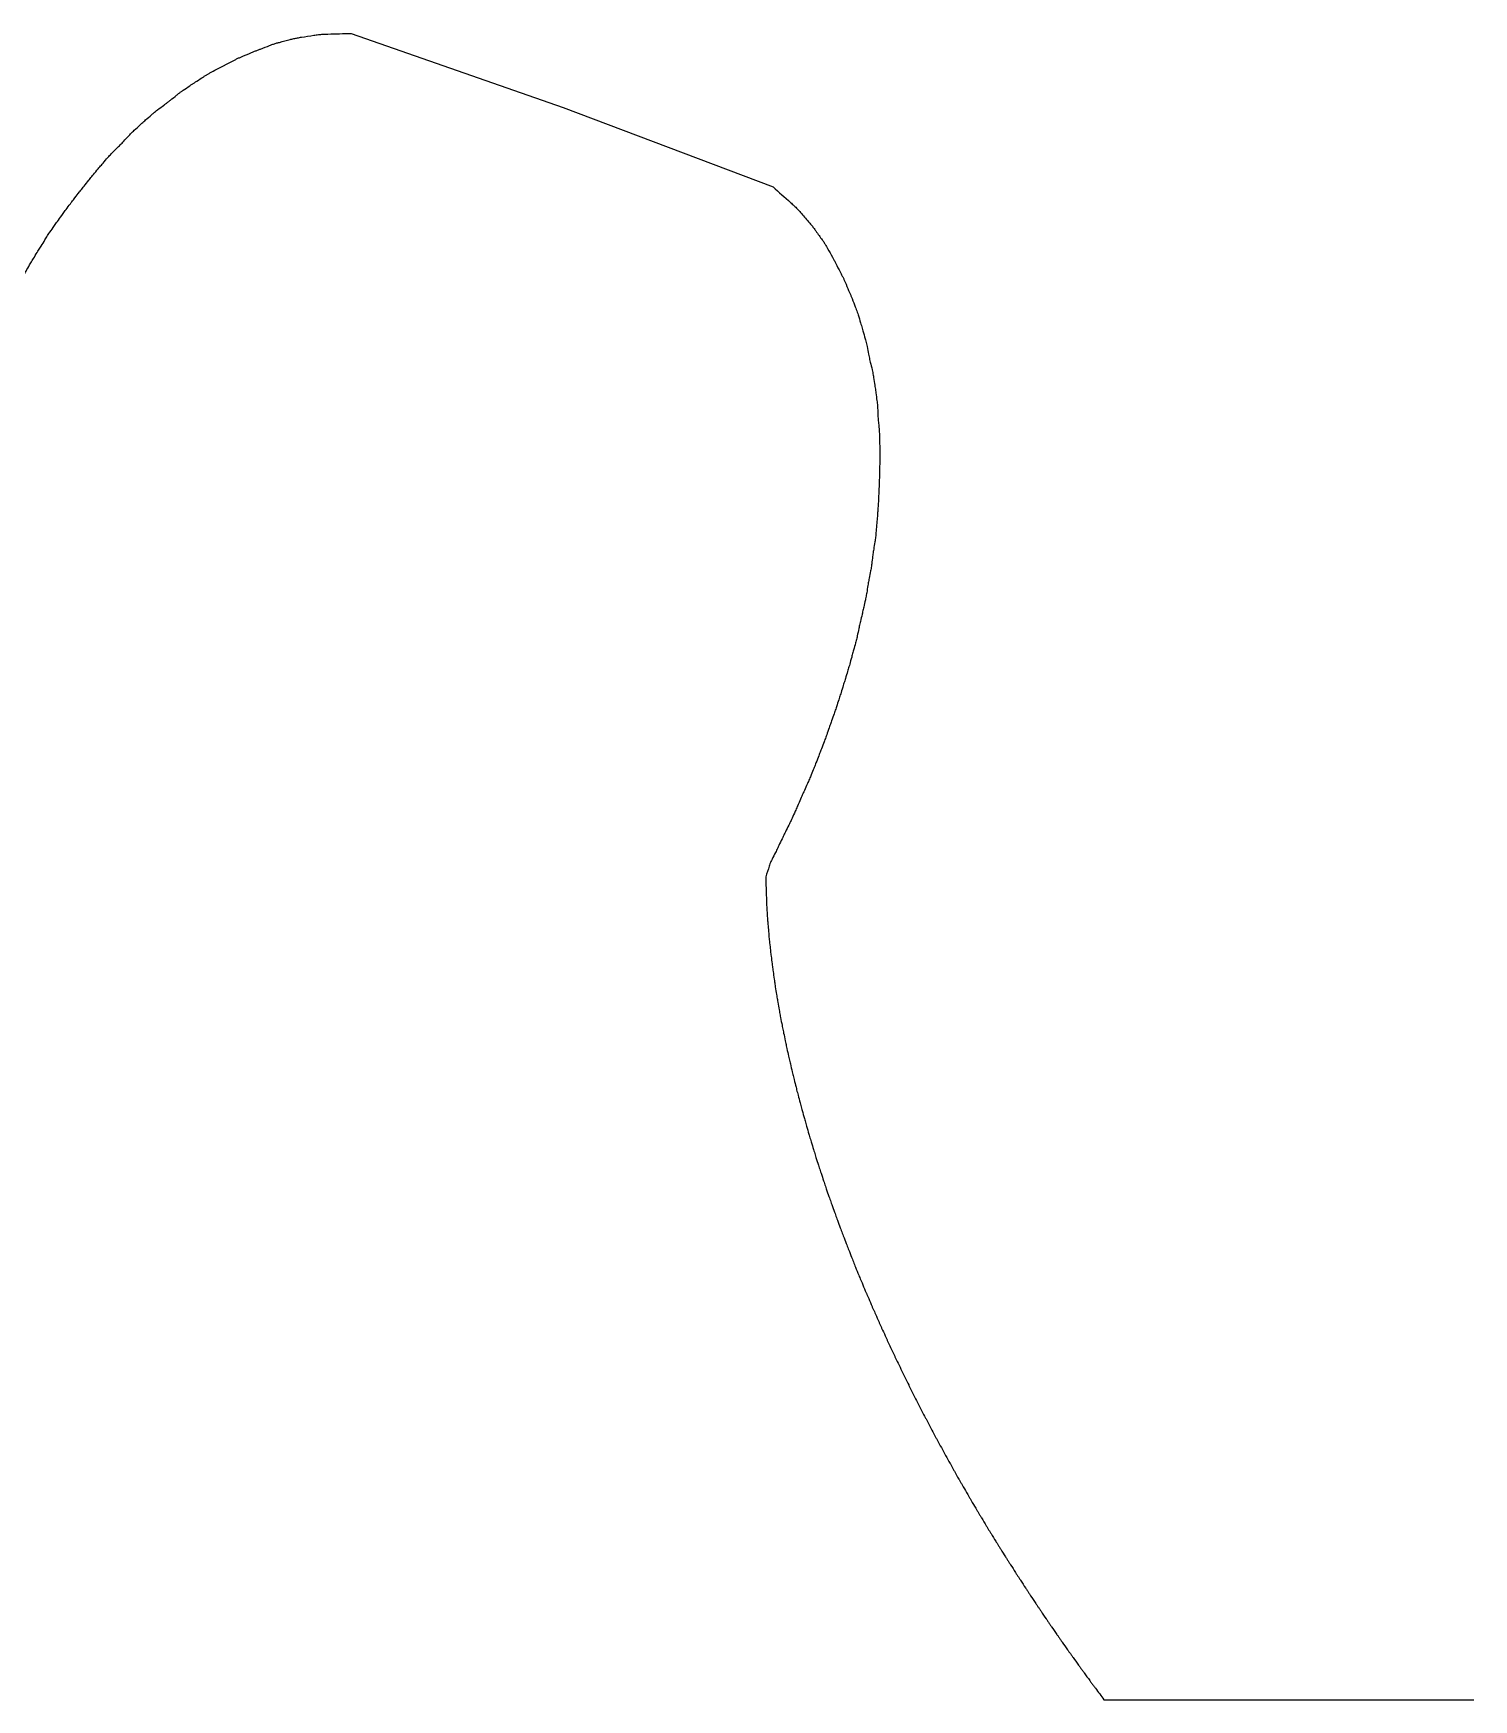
# Model space of a CAD drawing. Header units: millimetres. Extents: x -30 to 50.3, y -44.8 to 28.9.
# Drawn here: x -10.58 to 1.56, y -30.21 to -16.17 of the extents above; entities that cross this region are included whole.
import ezdxf

# ---------------------------------------------------------------- set-up
doc = ezdxf.new("R2010")
doc.units = ezdxf.units.MM

msp = doc.modelspace()

# ---------------------------------------------------------------- linework, layer by layer
at = {"color": 7, "linetype": 'Continuous', "lineweight": 25}
for p, q in [((-7.899, -16.173), (-6.114, -16.797)), ((-6.114, -16.797), (-4.345, -17.466)), ((-1.558, -30.21), (1.558, -30.21))]:
    msp.add_line(p, q, dxfattribs=at)
for points, knots in [([(-11.588, -20.664), (-11.576, -20.635), (-11.564, -20.606), (-11.553, -20.577), (-11.55, -20.571), (-11.545, -20.558), (-11.538, -20.538), (-11.535, -20.524), (-11.533, -20.517), (-11.528, -20.496), (-11.523, -20.475), (-11.518, -20.455), (-11.517, -20.448), (-11.513, -20.434), (-11.508, -20.413), (-11.504, -20.399), (-11.503, -20.392), (-11.497, -20.372), (-11.492, -20.351), (-11.487, -20.33), (-11.485, -20.323), (-11.482, -20.309), (-11.476, -20.289), (-11.473, -20.275), (-11.471, -20.268), (-11.466, -20.247), (-11.461, -20.226), (-11.456, -20.205), (-11.454, -20.199), (-11.451, -20.185), (-11.446, -20.164), (-11.442, -20.15), (-11.44, -20.143), (-11.434, -20.123), (-11.428, -20.103), (-11.423, -20.082), (-11.421, -20.075), (-11.417, -20.062), (-11.411, -20.041), (-11.407, -20.028), (-11.405, -20.021), (-11.399, -20.001), (-11.393, -19.98), (-11.387, -19.96), (-11.385, -19.953), (-11.381, -19.94), (-11.375, -19.919), (-11.371, -19.906), (-11.369, -19.899), (-11.364, -19.878), (-11.358, -19.858), (-11.352, -19.837), (-11.35, -19.831), (-11.346, -19.817), (-11.34, -19.797), (-11.336, -19.783), (-11.334, -19.777), (-11.327, -19.756), (-11.321, -19.736), (-11.314, -19.716), (-11.312, -19.71), (-11.308, -19.696), (-11.301, -19.676), (-11.297, -19.663), (-11.295, -19.656), (-11.288, -19.636), (-11.281, -19.617), (-11.274, -19.597), (-11.272, -19.59), (-11.268, -19.577), (-11.261, -19.557), (-11.256, -19.544), (-11.254, -19.537), (-11.247, -19.517), (-11.24, -19.497), (-11.233, -19.478), (-11.231, -19.471), (-11.226, -19.458), (-11.219, -19.438), (-11.214, -19.425), (-11.212, -19.419), (-11.204, -19.399), (-11.197, -19.379), (-11.19, -19.36), (-11.188, -19.353), (-11.183, -19.34), (-11.175, -19.32), (-11.17, -19.307), (-11.168, -19.301), (-11.161, -19.281), (-11.153, -19.262), (-11.146, -19.242), (-11.143, -19.236), (-11.138, -19.223), (-11.131, -19.203), (-11.125, -19.191), (-11.123, -19.184), (-11.115, -19.165), (-11.107, -19.145), (-11.1, -19.126), (-11.097, -19.119), (-11.092, -19.107), (-11.084, -19.087), (-11.079, -19.074), (-11.076, -19.068), (-11.068, -19.049), (-11.06, -19.03), (-11.052, -19.01), (-11.05, -19.004), (-11.044, -18.991), (-11.036, -18.972), (-11.031, -18.959), (-11.028, -18.953), (-11.02, -18.934), (-11.011, -18.915), (-11.003, -18.896), (-11.001, -18.889), (-10.995, -18.877), (-10.987, -18.858), (-10.981, -18.845), (-10.978, -18.839), (-10.97, -18.82), (-10.961, -18.801), (-10.953, -18.782), (-10.95, -18.776), (-10.944, -18.763), (-10.936, -18.744), (-10.93, -18.732), (-10.927, -18.725), (-10.918, -18.707), (-10.91, -18.688), (-10.901, -18.669), (-10.898, -18.663), (-10.892, -18.65), (-10.883, -18.632), (-10.876, -18.62), (-10.873, -18.613), (-10.863, -18.595), (-10.854, -18.577), (-10.844, -18.559), (-10.841, -18.553), (-10.834, -18.541), (-10.825, -18.522), (-10.819, -18.51), (-10.816, -18.504), (-10.806, -18.485), (-10.797, -18.467), (-10.788, -18.448), (-10.785, -18.442), (-10.778, -18.43), (-10.769, -18.411), (-10.763, -18.399), (-10.76, -18.393), (-10.75, -18.375), (-10.741, -18.356), (-10.731, -18.338), (-10.728, -18.332), (-10.722, -18.32), (-10.712, -18.302), (-10.704, -18.29), (-10.701, -18.284), (-10.69, -18.266), (-10.68, -18.249), (-10.669, -18.231), (-10.666, -18.225), (-10.659, -18.213), (-10.648, -18.195), (-10.642, -18.183), (-10.638, -18.177), (-10.628, -18.159), (-10.618, -18.141), (-10.608, -18.123), (-10.605, -18.117), (-10.598, -18.105), (-10.587, -18.088), (-10.58, -18.076), (-10.576, -18.07), (-10.565, -18.053), (-10.554, -18.036), (-10.543, -18.018), (-10.539, -18.012), (-10.532, -18.001), (-10.521, -17.983), (-10.514, -17.972), (-10.51, -17.966), (-10.5, -17.948), (-10.489, -17.93), (-10.478, -17.913), (-10.475, -17.907), (-10.468, -17.895), (-10.457, -17.877), (-10.449, -17.866), (-10.445, -17.86), (-10.433, -17.843), (-10.421, -17.826), (-10.409, -17.809), (-10.406, -17.804), (-10.398, -17.792), (-10.386, -17.775), (-10.378, -17.764), (-10.374, -17.759), (-10.362, -17.742), (-10.35, -17.725), (-10.337, -17.708), (-10.333, -17.703), (-10.325, -17.691), (-10.313, -17.675), (-10.305, -17.664), (-10.301, -17.658), (-10.288, -17.641), (-10.276, -17.625), (-10.264, -17.608), (-10.259, -17.602), (-10.251, -17.591), (-10.239, -17.575), (-10.23, -17.564), (-10.226, -17.558), (-10.213, -17.542), (-10.2, -17.525), (-10.188, -17.509), (-10.183, -17.504), (-10.175, -17.493), (-10.162, -17.476), (-10.153, -17.465), (-10.149, -17.46), (-10.136, -17.444), (-10.123, -17.427), (-10.11, -17.411), (-10.105, -17.406), (-10.097, -17.395), (-10.084, -17.379), (-10.075, -17.368), (-10.07, -17.363), (-10.057, -17.347), (-10.043, -17.33), (-10.03, -17.314), (-10.026, -17.309), (-10.017, -17.298), (-10.003, -17.282), (-9.994, -17.272), (-9.989, -17.266), (-9.976, -17.25), (-9.962, -17.235), (-9.948, -17.219), (-9.944, -17.213), (-9.934, -17.203), (-9.92, -17.187), (-9.91, -17.177), (-9.905, -17.172), (-9.89, -17.157), (-9.875, -17.142), (-9.859, -17.127), (-9.854, -17.122), (-9.844, -17.112), (-9.829, -17.097), (-9.82, -17.086), (-9.815, -17.081), (-9.801, -17.066), (-9.786, -17.05), (-9.772, -17.035), (-9.767, -17.03), (-9.757, -17.019), (-9.742, -17.004), (-9.731, -16.994), (-9.726, -16.99), (-9.71, -16.975), (-9.694, -16.96), (-9.678, -16.946), (-9.673, -16.941), (-9.662, -16.931), (-9.646, -16.916), (-9.635, -16.907), (-9.63, -16.902), (-9.613, -16.888), (-9.597, -16.873), (-9.581, -16.859), (-9.575, -16.854), (-9.564, -16.844), (-9.547, -16.83), (-9.535, -16.821), (-9.529, -16.817), (-9.511, -16.804), (-9.493, -16.79), (-9.475, -16.777), (-9.469, -16.772), (-9.457, -16.763), (-9.439, -16.75), (-9.427, -16.74), (-9.422, -16.735), (-9.404, -16.722), (-9.387, -16.708), (-9.37, -16.694), (-9.364, -16.689), (-9.352, -16.68), (-9.334, -16.666), (-9.321, -16.658), (-9.315, -16.653), (-9.296, -16.64), (-9.277, -16.627), (-9.258, -16.614), (-9.251, -16.61), (-9.239, -16.601), (-9.219, -16.589), (-9.206, -16.58), (-9.2, -16.576), (-9.18, -16.563), (-9.16, -16.551), (-9.141, -16.538), (-9.134, -16.534), (-9.121, -16.525), (-9.1, -16.513), (-9.086, -16.505), (-9.079, -16.501), (-9.057, -16.49), (-9.036, -16.478), (-9.014, -16.466), (-9.007, -16.462), (-8.992, -16.455), (-8.97, -16.443), (-8.955, -16.436), (-8.948, -16.432), (-8.926, -16.421), (-8.903, -16.409), (-8.881, -16.398), (-8.873, -16.394), (-8.858, -16.386), (-8.835, -16.375), (-8.819, -16.369), (-8.811, -16.365), (-8.786, -16.355), (-8.762, -16.345), (-8.737, -16.335), (-8.729, -16.331), (-8.712, -16.324), (-8.687, -16.314), (-8.67, -16.308), (-8.662, -16.305), (-8.637, -16.295), (-8.611, -16.285), (-8.586, -16.275), (-8.577, -16.272), (-8.559, -16.265), (-8.531, -16.256), (-8.512, -16.251), (-8.503, -16.249), (-8.473, -16.241), (-8.443, -16.233), (-8.414, -16.225), (-8.403, -16.223), (-8.382, -16.217), (-8.35, -16.211), (-8.328, -16.207), (-8.317, -16.205), (-8.283, -16.2), (-8.248, -16.194), (-8.214, -16.189), (-8.201, -16.187), (-8.175, -16.183), (-8.135, -16.18), (-8.109, -16.179), (-8.096, -16.179), (-8.03, -16.177), (-7.965, -16.175), (-7.899, -16.173)], [0, 0, 0, 0, 0.015023, 0.015023, 0.015023, 0.018404, 0.021784, 0.025165, 0.025165, 0.025165, 0.035491, 0.035491, 0.035491, 0.038927, 0.042364, 0.0458, 0.0458, 0.0458, 0.056094, 0.056094, 0.056094, 0.059531, 0.062968, 0.066406, 0.066406, 0.066406, 0.076734, 0.076734, 0.076734, 0.080161, 0.083588, 0.087015, 0.087015, 0.087015, 0.097251, 0.097251, 0.097251, 0.100658, 0.104066, 0.107473, 0.107473, 0.107473, 0.11768, 0.11768, 0.11768, 0.121089, 0.124498, 0.127907, 0.127907, 0.127907, 0.138153, 0.138153, 0.138153, 0.141552, 0.144952, 0.148352, 0.148352, 0.148352, 0.158508, 0.158508, 0.158508, 0.161889, 0.16527, 0.168651, 0.168651, 0.168651, 0.178782, 0.178782, 0.178782, 0.182155, 0.185528, 0.188901, 0.188901, 0.188901, 0.199008, 0.199008, 0.199008, 0.202373, 0.205738, 0.209104, 0.209104, 0.209104, 0.219188, 0.219188, 0.219188, 0.222546, 0.225904, 0.229262, 0.229262, 0.229262, 0.239325, 0.239325, 0.239325, 0.242676, 0.246028, 0.249379, 0.249379, 0.249379, 0.259422, 0.259422, 0.259422, 0.262767, 0.266112, 0.269457, 0.269457, 0.269457, 0.279482, 0.279482, 0.279482, 0.282821, 0.28616, 0.289499, 0.289499, 0.289499, 0.299508, 0.299508, 0.299508, 0.302841, 0.306175, 0.309509, 0.309509, 0.309509, 0.319502, 0.319502, 0.319502, 0.322831, 0.32616, 0.329489, 0.329489, 0.329489, 0.339469, 0.339469, 0.339469, 0.342789, 0.346108, 0.349427, 0.349427, 0.349427, 0.359371, 0.359371, 0.359371, 0.362687, 0.366004, 0.36932, 0.36932, 0.36932, 0.379278, 0.379278, 0.379278, 0.382595, 0.385913, 0.389231, 0.389231, 0.389231, 0.39918, 0.39918, 0.39918, 0.402493, 0.405806, 0.409119, 0.409119, 0.409119, 0.419055, 0.419055, 0.419055, 0.422368, 0.42568, 0.428992, 0.428992, 0.428992, 0.438931, 0.438931, 0.438931, 0.442243, 0.445555, 0.448868, 0.448868, 0.448868, 0.458813, 0.458813, 0.458813, 0.462126, 0.465439, 0.468753, 0.468753, 0.468753, 0.47869, 0.47869, 0.47869, 0.482005, 0.48532, 0.488635, 0.488635, 0.488635, 0.498601, 0.498601, 0.498601, 0.501925, 0.505249, 0.508573, 0.508573, 0.508573, 0.518554, 0.518554, 0.518554, 0.521884, 0.525214, 0.528544, 0.528544, 0.528544, 0.538543, 0.538543, 0.538543, 0.54188, 0.545217, 0.548554, 0.548554, 0.548554, 0.558576, 0.558576, 0.558576, 0.561922, 0.565267, 0.568612, 0.568612, 0.568612, 0.578661, 0.578661, 0.578661, 0.582015, 0.58537, 0.588725, 0.588725, 0.588725, 0.598804, 0.598804, 0.598804, 0.60217, 0.605535, 0.608901, 0.608901, 0.608901, 0.619015, 0.619015, 0.619015, 0.622415, 0.625815, 0.629214, 0.629214, 0.629214, 0.639513, 0.639513, 0.639513, 0.642929, 0.646345, 0.649762, 0.649762, 0.649762, 0.659964, 0.659964, 0.659964, 0.663401, 0.666837, 0.670273, 0.670273, 0.670273, 0.680705, 0.680705, 0.680705, 0.684195, 0.687685, 0.691175, 0.691175, 0.691175, 0.701687, 0.701687, 0.701687, 0.705245, 0.708804, 0.712362, 0.712362, 0.712362, 0.723219, 0.723219, 0.723219, 0.726812, 0.730405, 0.733998, 0.733998, 0.733998, 0.744702, 0.744702, 0.744702, 0.748335, 0.751969, 0.755602, 0.755602, 0.755602, 0.766718, 0.766718, 0.766718, 0.770448, 0.774179, 0.777909, 0.777909, 0.777909, 0.789177, 0.789177, 0.789177, 0.793025, 0.796873, 0.800721, 0.800721, 0.800721, 0.812557, 0.812557, 0.812557, 0.816541, 0.820524, 0.824508, 0.824508, 0.824508, 0.836573, 0.836573, 0.836573, 0.840718, 0.844863, 0.849009, 0.849009, 0.849009, 0.861832, 0.861832, 0.861832, 0.866161, 0.870491, 0.87482, 0.87482, 0.87482, 0.887977, 0.887977, 0.887977, 0.892629, 0.897281, 0.901933, 0.901933, 0.901933, 0.916731, 0.916731, 0.916731, 0.921999, 0.927267, 0.932535, 0.932535, 0.932535, 0.94938, 0.94938, 0.94938, 0.955694, 0.962008, 0.968322, 0.968322, 0.968322, 1, 1, 1, 1]), ([(-4.345, -17.466), (-4.296, -17.51), (-4.246, -17.554), (-4.197, -17.598), (-4.188, -17.606), (-4.168, -17.624), (-4.14, -17.651), (-4.122, -17.671), (-4.114, -17.681), (-4.091, -17.707), (-4.068, -17.734), (-4.045, -17.76), (-4.038, -17.769), (-4.024, -17.785), (-4.003, -17.811), (-3.991, -17.829), (-3.984, -17.838), (-3.966, -17.863), (-3.949, -17.888), (-3.931, -17.913), (-3.925, -17.921), (-3.914, -17.936), (-3.899, -17.961), (-3.889, -17.978), (-3.885, -17.986), (-3.871, -18.01), (-3.858, -18.034), (-3.845, -18.058), (-3.841, -18.066), (-3.832, -18.082), (-3.819, -18.105), (-3.811, -18.121), (-3.807, -18.129), (-3.795, -18.153), (-3.782, -18.177), (-3.77, -18.2), (-3.766, -18.208), (-3.758, -18.223), (-3.747, -18.246), (-3.74, -18.262), (-3.737, -18.27), (-3.727, -18.293), (-3.717, -18.316), (-3.708, -18.339), (-3.704, -18.347), (-3.698, -18.362), (-3.688, -18.385), (-3.682, -18.4), (-3.679, -18.408), (-3.67, -18.431), (-3.661, -18.454), (-3.652, -18.477), (-3.649, -18.484), (-3.643, -18.499), (-3.635, -18.521), (-3.63, -18.537), (-3.628, -18.544), (-3.621, -18.567), (-3.614, -18.589), (-3.607, -18.611), (-3.605, -18.619), (-3.601, -18.634), (-3.594, -18.656), (-3.59, -18.671), (-3.588, -18.678), (-3.581, -18.7), (-3.575, -18.723), (-3.569, -18.745), (-3.567, -18.752), (-3.563, -18.767), (-3.557, -18.789), (-3.554, -18.803), (-3.553, -18.811), (-3.549, -18.833), (-3.544, -18.854), (-3.54, -18.876), (-3.539, -18.884), (-3.536, -18.898), (-3.531, -18.92), (-3.527, -18.935), (-3.526, -18.942), (-3.521, -18.964), (-3.515, -18.986), (-3.51, -19.008), (-3.509, -19.015), (-3.505, -19.029), (-3.501, -19.051), (-3.499, -19.066), (-3.498, -19.073), (-3.494, -19.094), (-3.491, -19.116), (-3.488, -19.138), (-3.487, -19.145), (-3.484, -19.159), (-3.481, -19.181), (-3.479, -19.195), (-3.479, -19.202), (-3.476, -19.224), (-3.473, -19.245), (-3.47, -19.267), (-3.469, -19.274), (-3.467, -19.288), (-3.465, -19.309), (-3.465, -19.323), (-3.464, -19.33), (-3.463, -19.352), (-3.462, -19.373), (-3.461, -19.394), (-3.461, -19.401), (-3.46, -19.415), (-3.458, -19.436), (-3.457, -19.451), (-3.456, -19.458), (-3.454, -19.479), (-3.452, -19.5), (-3.451, -19.521), (-3.45, -19.528), (-3.449, -19.543), (-3.448, -19.564), (-3.447, -19.578), (-3.447, -19.585), (-3.447, -19.606), (-3.447, -19.627), (-3.446, -19.648), (-3.446, -19.655), (-3.446, -19.669), (-3.446, -19.69), (-3.446, -19.704), (-3.446, -19.711), (-3.446, -19.732), (-3.446, -19.753), (-3.446, -19.773), (-3.446, -19.78), (-3.446, -19.794), (-3.447, -19.815), (-3.447, -19.829), (-3.447, -19.836), (-3.448, -19.857), (-3.448, -19.878), (-3.448, -19.899), (-3.449, -19.906), (-3.449, -19.92), (-3.45, -19.94), (-3.45, -19.954), (-3.45, -19.961), (-3.451, -19.982), (-3.452, -20.003), (-3.453, -20.024), (-3.453, -20.03), (-3.454, -20.044), (-3.455, -20.065), (-3.456, -20.079), (-3.456, -20.086), (-3.457, -20.107), (-3.458, -20.127), (-3.46, -20.148), (-3.46, -20.155), (-3.461, -20.169), (-3.462, -20.189), (-3.463, -20.203), (-3.464, -20.21), (-3.465, -20.231), (-3.467, -20.251), (-3.468, -20.272), (-3.469, -20.279), (-3.47, -20.293), (-3.472, -20.313), (-3.473, -20.327), (-3.474, -20.334), (-3.475, -20.354), (-3.477, -20.375), (-3.479, -20.396), (-3.48, -20.403), (-3.481, -20.416), (-3.484, -20.437), (-3.486, -20.45), (-3.487, -20.457), (-3.49, -20.477), (-3.494, -20.498), (-3.497, -20.518), (-3.498, -20.525), (-3.5, -20.539), (-3.503, -20.559), (-3.505, -20.573), (-3.506, -20.579), (-3.508, -20.6), (-3.511, -20.62), (-3.513, -20.641), (-3.514, -20.648), (-3.516, -20.661), (-3.519, -20.682), (-3.522, -20.695), (-3.523, -20.702), (-3.527, -20.722), (-3.531, -20.743), (-3.535, -20.763), (-3.536, -20.77), (-3.539, -20.783), (-3.542, -20.803), (-3.544, -20.817), (-3.546, -20.824), (-3.549, -20.844), (-3.552, -20.864), (-3.555, -20.885), (-3.556, -20.892), (-3.559, -20.905), (-3.563, -20.925), (-3.566, -20.939), (-3.567, -20.946), (-3.572, -20.966), (-3.576, -20.986), (-3.581, -21.006), (-3.582, -21.013), (-3.585, -21.026), (-3.59, -21.046), (-3.593, -21.06), (-3.594, -21.066), (-3.599, -21.087), (-3.604, -21.107), (-3.609, -21.127), (-3.61, -21.133), (-3.614, -21.147), (-3.618, -21.167), (-3.621, -21.181), (-3.622, -21.187), (-3.627, -21.207), (-3.631, -21.228), (-3.635, -21.248), (-3.637, -21.255), (-3.639, -21.268), (-3.644, -21.288), (-3.648, -21.301), (-3.65, -21.308), (-3.655, -21.328), (-3.66, -21.348), (-3.666, -21.368), (-3.668, -21.375), (-3.671, -21.388), (-3.677, -21.408), (-3.681, -21.421), (-3.682, -21.428), (-3.688, -21.448), (-3.694, -21.468), (-3.699, -21.488), (-3.701, -21.495), (-3.705, -21.508), (-3.711, -21.528), (-3.715, -21.541), (-3.717, -21.548), (-3.723, -21.568), (-3.729, -21.588), (-3.735, -21.607), (-3.737, -21.614), (-3.741, -21.627), (-3.747, -21.647), (-3.751, -21.66), (-3.753, -21.667), (-3.759, -21.687), (-3.766, -21.707), (-3.772, -21.727), (-3.774, -21.733), (-3.778, -21.746), (-3.785, -21.766), (-3.789, -21.779), (-3.791, -21.786), (-3.798, -21.806), (-3.804, -21.826), (-3.811, -21.845), (-3.813, -21.852), (-3.817, -21.865), (-3.824, -21.885), (-3.828, -21.898), (-3.831, -21.905), (-3.838, -21.924), (-3.844, -21.944), (-3.851, -21.964), (-3.853, -21.971), (-3.858, -21.984), (-3.865, -22.003), (-3.87, -22.017), (-3.872, -22.023), (-3.879, -22.043), (-3.886, -22.063), (-3.893, -22.082), (-3.896, -22.089), (-3.9, -22.102), (-3.908, -22.122), (-3.913, -22.135), (-3.915, -22.141), (-3.922, -22.161), (-3.93, -22.18), (-3.937, -22.2), (-3.94, -22.207), (-3.945, -22.22), (-3.952, -22.239), (-3.957, -22.252), (-3.96, -22.259), (-3.967, -22.279), (-3.975, -22.298), (-3.983, -22.318), (-3.985, -22.324), (-3.99, -22.337), (-3.998, -22.357), (-4.003, -22.37), (-4.006, -22.376), (-4.014, -22.396), (-4.022, -22.415), (-4.03, -22.435), (-4.033, -22.442), (-4.038, -22.455), (-4.046, -22.474), (-4.052, -22.487), (-4.055, -22.493), (-4.064, -22.513), (-4.072, -22.532), (-4.081, -22.551), (-4.084, -22.558), (-4.09, -22.571), (-4.099, -22.59), (-4.104, -22.603), (-4.107, -22.61), (-4.116, -22.629), (-4.124, -22.649), (-4.132, -22.668), (-4.135, -22.674), (-4.141, -22.687), (-4.15, -22.707), (-4.155, -22.72), (-4.158, -22.726), (-4.167, -22.746), (-4.176, -22.765), (-4.185, -22.784), (-4.187, -22.791), (-4.193, -22.804), (-4.202, -22.823), (-4.209, -22.836), (-4.212, -22.842), (-4.221, -22.861), (-4.231, -22.881), (-4.24, -22.9), (-4.244, -22.906), (-4.25, -22.919), (-4.259, -22.938), (-4.265, -22.951), (-4.269, -22.957), (-4.278, -22.977), (-4.287, -22.996), (-4.296, -23.015), (-4.299, -23.022), (-4.306, -23.035), (-4.315, -23.054), (-4.321, -23.067), (-4.325, -23.073), (-4.334, -23.092), (-4.344, -23.111), (-4.353, -23.13), (-4.356, -23.137), (-4.363, -23.149), (-4.371, -23.169), (-4.375, -23.182), (-4.377, -23.189), (-4.387, -23.219), (-4.396, -23.248), (-4.406, -23.278)], [0, 0, 0, 0, 0.031678, 0.031678, 0.031678, 0.037992, 0.044306, 0.05062, 0.05062, 0.05062, 0.067465, 0.067465, 0.067465, 0.072733, 0.078001, 0.083269, 0.083269, 0.083269, 0.098067, 0.098067, 0.098067, 0.102719, 0.107371, 0.112023, 0.112023, 0.112023, 0.12518, 0.12518, 0.12518, 0.129509, 0.133839, 0.138168, 0.138168, 0.138168, 0.150991, 0.150991, 0.150991, 0.155137, 0.159282, 0.163427, 0.163427, 0.163427, 0.175492, 0.175492, 0.175492, 0.179476, 0.183459, 0.187443, 0.187443, 0.187443, 0.199279, 0.199279, 0.199279, 0.203127, 0.206975, 0.210823, 0.210823, 0.210823, 0.222091, 0.222091, 0.222091, 0.225821, 0.229552, 0.233282, 0.233282, 0.233282, 0.244398, 0.244398, 0.244398, 0.248031, 0.251665, 0.255298, 0.255298, 0.255298, 0.266002, 0.266002, 0.266002, 0.269595, 0.273188, 0.276781, 0.276781, 0.276781, 0.287638, 0.287638, 0.287638, 0.291196, 0.294755, 0.298313, 0.298313, 0.298313, 0.308825, 0.308825, 0.308825, 0.312315, 0.315805, 0.319295, 0.319295, 0.319295, 0.329727, 0.329727, 0.329727, 0.333163, 0.336599, 0.340036, 0.340036, 0.340036, 0.350238, 0.350238, 0.350238, 0.353655, 0.357071, 0.360487, 0.360487, 0.360487, 0.370786, 0.370786, 0.370786, 0.374185, 0.377585, 0.380985, 0.380985, 0.380985, 0.391099, 0.391099, 0.391099, 0.394465, 0.39783, 0.401196, 0.401196, 0.401196, 0.411275, 0.411275, 0.411275, 0.41463, 0.417985, 0.421339, 0.421339, 0.421339, 0.431388, 0.431388, 0.431388, 0.434733, 0.438078, 0.441424, 0.441424, 0.441424, 0.451446, 0.451446, 0.451446, 0.454783, 0.45812, 0.461457, 0.461457, 0.461457, 0.471456, 0.471456, 0.471456, 0.474786, 0.478116, 0.481446, 0.481446, 0.481446, 0.491427, 0.491427, 0.491427, 0.494751, 0.498075, 0.501399, 0.501399, 0.501399, 0.511365, 0.511365, 0.511365, 0.51468, 0.517995, 0.52131, 0.52131, 0.52131, 0.531247, 0.531247, 0.531247, 0.534561, 0.537874, 0.541187, 0.541187, 0.541187, 0.551132, 0.551132, 0.551132, 0.554445, 0.557757, 0.561069, 0.561069, 0.561069, 0.571008, 0.571008, 0.571008, 0.57432, 0.577632, 0.580945, 0.580945, 0.580945, 0.590881, 0.590881, 0.590881, 0.594194, 0.597507, 0.60082, 0.60082, 0.60082, 0.610769, 0.610769, 0.610769, 0.614087, 0.617405, 0.620722, 0.620722, 0.620722, 0.63068, 0.63068, 0.63068, 0.633996, 0.637313, 0.640629, 0.640629, 0.640629, 0.650573, 0.650573, 0.650573, 0.653892, 0.657211, 0.660531, 0.660531, 0.660531, 0.670511, 0.670511, 0.670511, 0.67384, 0.677169, 0.680498, 0.680498, 0.680498, 0.690491, 0.690491, 0.690491, 0.693825, 0.697159, 0.700492, 0.700492, 0.700492, 0.710501, 0.710501, 0.710501, 0.71384, 0.717179, 0.720518, 0.720518, 0.720518, 0.730543, 0.730543, 0.730543, 0.733888, 0.737233, 0.740578, 0.740578, 0.740578, 0.750621, 0.750621, 0.750621, 0.753972, 0.757324, 0.760675, 0.760675, 0.760675, 0.770738, 0.770738, 0.770738, 0.774096, 0.777454, 0.780812, 0.780812, 0.780812, 0.790896, 0.790896, 0.790896, 0.794262, 0.797627, 0.800992, 0.800992, 0.800992, 0.811099, 0.811099, 0.811099, 0.814472, 0.817845, 0.821218, 0.821218, 0.821218, 0.831349, 0.831349, 0.831349, 0.83473, 0.838111, 0.841492, 0.841492, 0.841492, 0.851648, 0.851648, 0.851648, 0.855048, 0.858448, 0.861847, 0.861847, 0.861847, 0.872093, 0.872093, 0.872093, 0.875502, 0.878911, 0.88232, 0.88232, 0.88232, 0.892527, 0.892527, 0.892527, 0.895934, 0.899342, 0.902749, 0.902749, 0.902749, 0.912985, 0.912985, 0.912985, 0.916412, 0.919839, 0.923266, 0.923266, 0.923266, 0.933594, 0.933594, 0.933594, 0.937032, 0.940469, 0.943906, 0.943906, 0.943906, 0.9542, 0.9542, 0.9542, 0.957636, 0.961073, 0.964509, 0.964509, 0.964509, 0.974835, 0.974835, 0.974835, 0.978216, 0.981596, 0.984977, 0.984977, 0.984977, 1, 1, 1, 1]), ([(-4.406, -23.278), (-4.405, -23.31), (-4.405, -23.341), (-4.404, -23.373), (-4.404, -23.38), (-4.404, -23.394), (-4.403, -23.415), (-4.402, -23.429), (-4.402, -23.436), (-4.401, -23.457), (-4.4, -23.478), (-4.399, -23.5), (-4.399, -23.507), (-4.399, -23.521), (-4.397, -23.542), (-4.396, -23.556), (-4.396, -23.563), (-4.395, -23.584), (-4.393, -23.606), (-4.392, -23.627), (-4.391, -23.634), (-4.39, -23.648), (-4.389, -23.669), (-4.388, -23.684), (-4.387, -23.691), (-4.385, -23.712), (-4.383, -23.733), (-4.381, -23.755), (-4.381, -23.762), (-4.38, -23.776), (-4.378, -23.797), (-4.376, -23.812), (-4.375, -23.819), (-4.373, -23.84), (-4.371, -23.861), (-4.368, -23.883), (-4.368, -23.89), (-4.366, -23.904), (-4.364, -23.926), (-4.362, -23.94), (-4.361, -23.947), (-4.358, -23.969), (-4.356, -23.99), (-4.353, -24.011), (-4.352, -24.019), (-4.35, -24.033), (-4.348, -24.054), (-4.346, -24.069), (-4.345, -24.076), (-4.341, -24.097), (-4.338, -24.119), (-4.335, -24.14), (-4.334, -24.148), (-4.332, -24.162), (-4.329, -24.183), (-4.327, -24.198), (-4.326, -24.205), (-4.322, -24.227), (-4.319, -24.248), (-4.315, -24.27), (-4.314, -24.277), (-4.312, -24.291), (-4.308, -24.313), (-4.306, -24.327), (-4.304, -24.334), (-4.301, -24.356), (-4.297, -24.378), (-4.293, -24.399), (-4.292, -24.406), (-4.289, -24.421), (-4.285, -24.443), (-4.283, -24.457), (-4.281, -24.464), (-4.277, -24.486), (-4.273, -24.507), (-4.269, -24.529), (-4.267, -24.536), (-4.265, -24.551), (-4.26, -24.573), (-4.257, -24.587), (-4.256, -24.594), (-4.251, -24.616), (-4.247, -24.638), (-4.242, -24.659), (-4.241, -24.667), (-4.238, -24.681), (-4.233, -24.703), (-4.23, -24.717), (-4.228, -24.724), (-4.224, -24.746), (-4.219, -24.768), (-4.214, -24.79), (-4.212, -24.797), (-4.209, -24.811), (-4.204, -24.833), (-4.201, -24.848), (-4.199, -24.855), (-4.194, -24.877), (-4.189, -24.899), (-4.184, -24.92), (-4.182, -24.928), (-4.178, -24.942), (-4.173, -24.964), (-4.17, -24.978), (-4.168, -24.986), (-4.162, -25.008), (-4.157, -25.029), (-4.151, -25.051), (-4.149, -25.058), (-4.146, -25.073), (-4.14, -25.095), (-4.136, -25.109), (-4.134, -25.117), (-4.129, -25.139), (-4.123, -25.16), (-4.117, -25.182), (-4.115, -25.19), (-4.111, -25.204), (-4.105, -25.226), (-4.101, -25.241), (-4.099, -25.248), (-4.093, -25.27), (-4.087, -25.292), (-4.081, -25.313), (-4.079, -25.321), (-4.075, -25.335), (-4.069, -25.357), (-4.064, -25.372), (-4.062, -25.379), (-4.056, -25.401), (-4.049, -25.423), (-4.043, -25.445), (-4.041, -25.452), (-4.037, -25.467), (-4.03, -25.489), (-4.026, -25.503), (-4.023, -25.511), (-4.017, -25.533), (-4.01, -25.554), (-4.003, -25.576), (-4.001, -25.584), (-3.997, -25.598), (-3.99, -25.62), (-3.985, -25.635), (-3.983, -25.642), (-3.976, -25.664), (-3.969, -25.686), (-3.962, -25.708), (-3.959, -25.715), (-3.955, -25.73), (-3.948, -25.752), (-3.943, -25.767), (-3.94, -25.774), (-3.933, -25.796), (-3.926, -25.818), (-3.919, -25.84), (-3.916, -25.847), (-3.911, -25.862), (-3.904, -25.884), (-3.899, -25.899), (-3.896, -25.906), (-3.889, -25.928), (-3.881, -25.95), (-3.874, -25.972), (-3.871, -25.979), (-3.866, -25.994), (-3.858, -26.016), (-3.853, -26.03), (-3.85, -26.038), (-3.842, -26.06), (-3.835, -26.082), (-3.827, -26.104), (-3.824, -26.111), (-3.819, -26.126), (-3.811, -26.148), (-3.805, -26.163), (-3.803, -26.17), (-3.795, -26.192), (-3.786, -26.214), (-3.778, -26.236), (-3.776, -26.243), (-3.77, -26.258), (-3.762, -26.28), (-3.756, -26.295), (-3.753, -26.302), (-3.745, -26.324), (-3.737, -26.346), (-3.728, -26.368), (-3.725, -26.375), (-3.72, -26.39), (-3.711, -26.412), (-3.705, -26.427), (-3.702, -26.434), (-3.694, -26.456), (-3.685, -26.478), (-3.676, -26.5), (-3.673, -26.508), (-3.668, -26.522), (-3.659, -26.544), (-3.653, -26.559), (-3.65, -26.566), (-3.641, -26.588), (-3.632, -26.61), (-3.623, -26.633), (-3.62, -26.64), (-3.614, -26.655), (-3.605, -26.677), (-3.598, -26.691), (-3.595, -26.699), (-3.586, -26.721), (-3.577, -26.743), (-3.568, -26.765), (-3.564, -26.772), (-3.558, -26.787), (-3.549, -26.809), (-3.543, -26.824), (-3.539, -26.831), (-3.53, -26.853), (-3.52, -26.875), (-3.511, -26.897), (-3.508, -26.905), (-3.501, -26.919), (-3.491, -26.941), (-3.485, -26.956), (-3.482, -26.963), (-3.472, -26.985), (-3.462, -27.007), (-3.452, -27.029), (-3.449, -27.037), (-3.442, -27.052), (-3.432, -27.074), (-3.426, -27.088), (-3.422, -27.096), (-3.412, -27.118), (-3.402, -27.14), (-3.392, -27.162), (-3.389, -27.169), (-3.382, -27.184), (-3.372, -27.206), (-3.365, -27.221), (-3.362, -27.228), (-3.351, -27.25), (-3.341, -27.272), (-3.331, -27.294), (-3.327, -27.301), (-3.32, -27.316), (-3.31, -27.338), (-3.303, -27.353), (-3.299, -27.36), (-3.288, -27.382), (-3.278, -27.404), (-3.267, -27.426), (-3.264, -27.434), (-3.257, -27.448), (-3.246, -27.471), (-3.239, -27.485), (-3.235, -27.492), (-3.224, -27.515), (-3.213, -27.537), (-3.202, -27.559), (-3.199, -27.566), (-3.191, -27.581), (-3.18, -27.603), (-3.173, -27.617), (-3.169, -27.625), (-3.158, -27.647), (-3.147, -27.669), (-3.136, -27.691), (-3.132, -27.698), (-3.125, -27.713), (-3.113, -27.735), (-3.106, -27.75), (-3.102, -27.757), (-3.091, -27.779), (-3.079, -27.801), (-3.068, -27.823), (-3.064, -27.83), (-3.056, -27.845), (-3.045, -27.867), (-3.037, -27.882), (-3.033, -27.889), (-3.022, -27.911), (-3.01, -27.933), (-2.998, -27.955), (-2.994, -27.962), (-2.987, -27.977), (-2.975, -27.999), (-2.967, -28.014), (-2.963, -28.021), (-2.951, -28.043), (-2.939, -28.065), (-2.927, -28.087), (-2.923, -28.094), (-2.915, -28.109), (-2.903, -28.131), (-2.895, -28.146), (-2.891, -28.153), (-2.879, -28.175), (-2.867, -28.197), (-2.854, -28.219), (-2.85, -28.226), (-2.842, -28.241), (-2.83, -28.263), (-2.822, -28.277), (-2.817, -28.285), (-2.805, -28.307), (-2.793, -28.329), (-2.78, -28.351), (-2.776, -28.358), (-2.768, -28.373), (-2.755, -28.394), (-2.747, -28.409), (-2.742, -28.416), (-2.73, -28.438), (-2.717, -28.46), (-2.704, -28.482), (-2.7, -28.49), (-2.692, -28.504), (-2.679, -28.526), (-2.67, -28.541), (-2.666, -28.548), (-2.653, -28.57), (-2.64, -28.592), (-2.627, -28.614), (-2.623, -28.621), (-2.614, -28.636), (-2.601, -28.658), (-2.592, -28.672), (-2.588, -28.679), (-2.575, -28.701), (-2.561, -28.723), (-2.548, -28.745), (-2.544, -28.752), (-2.535, -28.767), (-2.522, -28.789), (-2.513, -28.803), (-2.508, -28.811), (-2.495, -28.833), (-2.481, -28.854), (-2.468, -28.876), (-2.463, -28.884), (-2.454, -28.898), (-2.441, -28.92), (-2.432, -28.935), (-2.427, -28.942), (-2.413, -28.964), (-2.4, -28.985), (-2.386, -29.007), (-2.381, -29.015), (-2.372, -29.029), (-2.358, -29.051), (-2.349, -29.066), (-2.344, -29.073), (-2.33, -29.095), (-2.316, -29.116), (-2.302, -29.138), (-2.298, -29.145), (-2.288, -29.16), (-2.274, -29.182), (-2.265, -29.196), (-2.26, -29.204), (-2.246, -29.225), (-2.232, -29.247), (-2.218, -29.269), (-2.213, -29.276), (-2.203, -29.291), (-2.189, -29.312), (-2.179, -29.327), (-2.175, -29.334), (-2.16, -29.356), (-2.146, -29.378), (-2.131, -29.399), (-2.126, -29.407), (-2.117, -29.421), (-2.102, -29.443), (-2.092, -29.457), (-2.087, -29.465), (-2.073, -29.486), (-2.058, -29.508), (-2.043, -29.53), (-2.038, -29.537), (-2.029, -29.551), (-2.014, -29.573), (-2.004, -29.588), (-1.999, -29.595), (-1.984, -29.616), (-1.969, -29.638), (-1.954, -29.66), (-1.949, -29.667), (-1.939, -29.681), (-1.924, -29.703), (-1.914, -29.717), (-1.909, -29.725), (-1.893, -29.746), (-1.878, -29.768), (-1.863, -29.79), (-1.858, -29.797), (-1.848, -29.811), (-1.832, -29.833), (-1.822, -29.847), (-1.817, -29.854), (-1.802, -29.876), (-1.786, -29.898), (-1.771, -29.919), (-1.765, -29.926), (-1.755, -29.941), (-1.74, -29.962), (-1.729, -29.977), (-1.724, -29.984), (-1.708, -30.005), (-1.692, -30.027), (-1.677, -30.049), (-1.672, -30.056), (-1.661, -30.07), (-1.645, -30.092), (-1.635, -30.106), (-1.629, -30.113), (-1.605, -30.145), (-1.581, -30.178), (-1.558, -30.21)], [0, 0, 0, 0, 0.012463, 0.012463, 0.012463, 0.015239, 0.018016, 0.020792, 0.020792, 0.020792, 0.029144, 0.029144, 0.029144, 0.031935, 0.034726, 0.037517, 0.037517, 0.037517, 0.045912, 0.045912, 0.045912, 0.048717, 0.051523, 0.054328, 0.054328, 0.054328, 0.062766, 0.062766, 0.062766, 0.065586, 0.068406, 0.071226, 0.071226, 0.071226, 0.079708, 0.079708, 0.079708, 0.082542, 0.085376, 0.088211, 0.088211, 0.088211, 0.096736, 0.096736, 0.096736, 0.099584, 0.102433, 0.105282, 0.105282, 0.105282, 0.11385, 0.11385, 0.11385, 0.116713, 0.119577, 0.12244, 0.12244, 0.12244, 0.131051, 0.131051, 0.131051, 0.133929, 0.136807, 0.139684, 0.139684, 0.139684, 0.148339, 0.148339, 0.148339, 0.151231, 0.154123, 0.157015, 0.157015, 0.157015, 0.165714, 0.165714, 0.165714, 0.16862, 0.171527, 0.174433, 0.174433, 0.174433, 0.183174, 0.183174, 0.183174, 0.186095, 0.189016, 0.191937, 0.191937, 0.191937, 0.200722, 0.200722, 0.200722, 0.203658, 0.206593, 0.209528, 0.209528, 0.209528, 0.218356, 0.218356, 0.218356, 0.221306, 0.224256, 0.227206, 0.227206, 0.227206, 0.236077, 0.236077, 0.236077, 0.239041, 0.242006, 0.24497, 0.24497, 0.24497, 0.253885, 0.253885, 0.253885, 0.256863, 0.259842, 0.262821, 0.262821, 0.262821, 0.271779, 0.271779, 0.271779, 0.274772, 0.277765, 0.280758, 0.280758, 0.280758, 0.289759, 0.289759, 0.289759, 0.292767, 0.295774, 0.298782, 0.298782, 0.298782, 0.307826, 0.307826, 0.307826, 0.310848, 0.31387, 0.316892, 0.316892, 0.316892, 0.32598, 0.32598, 0.32598, 0.329016, 0.332053, 0.335089, 0.335089, 0.335089, 0.34422, 0.34422, 0.34422, 0.347271, 0.350322, 0.353373, 0.353373, 0.353373, 0.362547, 0.362547, 0.362547, 0.365612, 0.368677, 0.371743, 0.371743, 0.371743, 0.38096, 0.38096, 0.38096, 0.38404, 0.38712, 0.3902, 0.3902, 0.3902, 0.399461, 0.399461, 0.399461, 0.402555, 0.405649, 0.408743, 0.408743, 0.408743, 0.418047, 0.418047, 0.418047, 0.421156, 0.424264, 0.427373, 0.427373, 0.427373, 0.43672, 0.43672, 0.43672, 0.439843, 0.442966, 0.446089, 0.446089, 0.446089, 0.45548, 0.45548, 0.45548, 0.458618, 0.461755, 0.464892, 0.464892, 0.464892, 0.474326, 0.474326, 0.474326, 0.477478, 0.48063, 0.483782, 0.483782, 0.483782, 0.493259, 0.493259, 0.493259, 0.496426, 0.499592, 0.502758, 0.502758, 0.502758, 0.512279, 0.512279, 0.512279, 0.51546, 0.51864, 0.521821, 0.521821, 0.521821, 0.531385, 0.531385, 0.531385, 0.53458, 0.537775, 0.54097, 0.54097, 0.54097, 0.550577, 0.550577, 0.550577, 0.553787, 0.556997, 0.560206, 0.560206, 0.560206, 0.569857, 0.569857, 0.569857, 0.573081, 0.576305, 0.579529, 0.579529, 0.579529, 0.589223, 0.589223, 0.589223, 0.592461, 0.5957, 0.598938, 0.598938, 0.598938, 0.608675, 0.608675, 0.608675, 0.611928, 0.615181, 0.618434, 0.618434, 0.618434, 0.628214, 0.628214, 0.628214, 0.631481, 0.634749, 0.638016, 0.638016, 0.638016, 0.64784, 0.64784, 0.64784, 0.651121, 0.654403, 0.657685, 0.657685, 0.657685, 0.667552, 0.667552, 0.667552, 0.670848, 0.674144, 0.67744, 0.67744, 0.67744, 0.687351, 0.687351, 0.687351, 0.690661, 0.693972, 0.697282, 0.697282, 0.697282, 0.707235, 0.707235, 0.707235, 0.71056, 0.713885, 0.71721, 0.71721, 0.71721, 0.727207, 0.727207, 0.727207, 0.730547, 0.733887, 0.737226, 0.737226, 0.737226, 0.747266, 0.747266, 0.747266, 0.75062, 0.753974, 0.757328, 0.757328, 0.757328, 0.767411, 0.767411, 0.767411, 0.770779, 0.774147, 0.777516, 0.777516, 0.777516, 0.787642, 0.787642, 0.787642, 0.791025, 0.794408, 0.79779, 0.79779, 0.79779, 0.807961, 0.807961, 0.807961, 0.811358, 0.814755, 0.818152, 0.818152, 0.818152, 0.828366, 0.828366, 0.828366, 0.831777, 0.835189, 0.8386, 0.8386, 0.8386, 0.848857, 0.848857, 0.848857, 0.852283, 0.855709, 0.859135, 0.859135, 0.859135, 0.869435, 0.869435, 0.869435, 0.872875, 0.876316, 0.879756, 0.879756, 0.879756, 0.890099, 0.890099, 0.890099, 0.893554, 0.897009, 0.900464, 0.900464, 0.900464, 0.91085, 0.91085, 0.91085, 0.91432, 0.917789, 0.921258, 0.921258, 0.921258, 0.931688, 0.931688, 0.931688, 0.935172, 0.938655, 0.942139, 0.942139, 0.942139, 0.952612, 0.952612, 0.952612, 0.95611, 0.959608, 0.963107, 0.963107, 0.963107, 0.973623, 0.973623, 0.973623, 0.977135, 0.980648, 0.984161, 0.984161, 0.984161, 1, 1, 1, 1])]:
    msp.add_open_spline(points, degree=3, knots=knots, dxfattribs=at)

doc.saveas('drawing.dxf')
